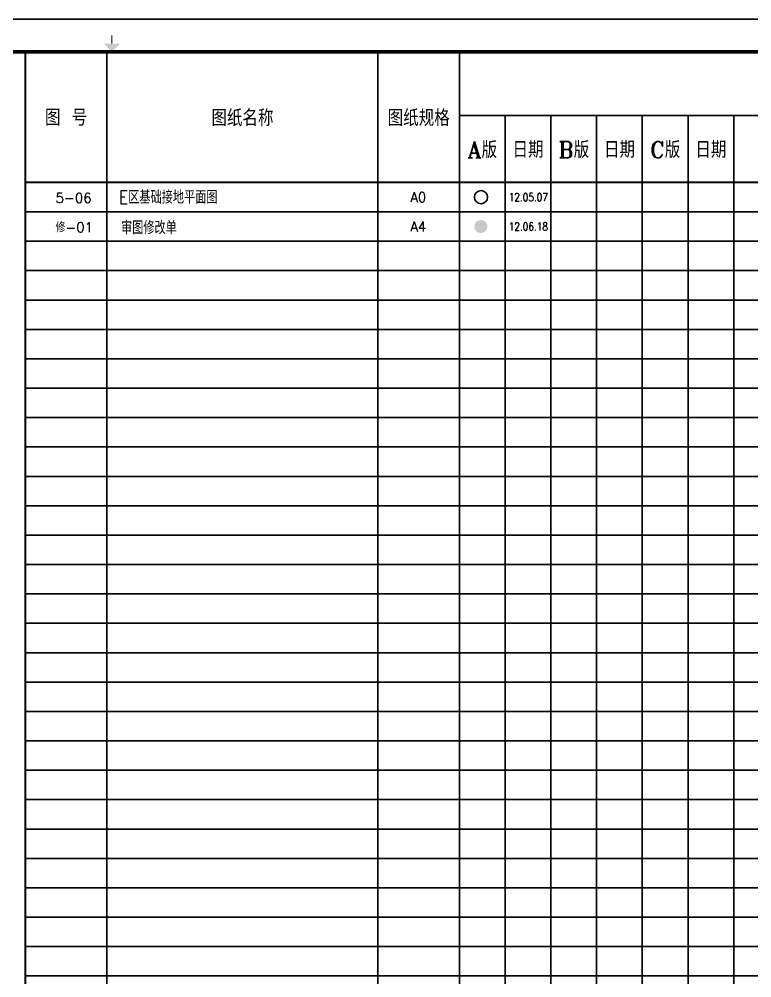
# Model space of a CAD drawing. Extents: x -336391 to 664021, y -458009 to -178412.
# Drawn here: x -156798 to -134353, y -332686 to -303329 of the extents above; entities that cross this region are included whole.
import ezdxf
from ezdxf.enums import TextEntityAlignment as Align

# ---------------------------------------------------------------- set-up
doc = ezdxf.new("R2010")
doc.units = 0
doc.header["$LTSCALE"] = 1000
doc.header["$MEASUREMENT"] = 0
doc.layers.get('0').update_dxf_attribs({"linetype": 'CONTINUOUS'})
doc.layers.add('图框', color=7, linetype='CONTINUOUS')
doc.styles.add('TKZ1', font='tjromant.shx', dxfattribs={"bigfont": 'tjhts.shx'})
doc.styles.add('TKZ2_tjkts.shx', font='tjromant.shx', dxfattribs={"bigfont": 'tjkts.shx'})

msp = doc.modelspace()

# ---------------------------------------------------------------- hatches: boundary and pattern name
at = {"layer": '图框'}
msp.add_hatch(color=256, dxfattribs=at).paths.add_polyline_path([(-142454.8, -309679.4, 1), (-142854.8, -309679.4, 1)])

# ---------------------------------------------------------------- linework, layer by layer
for p, q in [((-156607.7, -361729.4), (-156607.7, -304329.4)), ((-154107.7, -304329.4), (-154107.7, -346129.4)), ((-145807.7, -304329.4), (-145807.7, -346129.4)), ((-143307.7, -304329.4), (-143307.7, -346129.4)), ((-143307.7, -306279.4), (-120907.7, -306279.4)), ((-141907.7, -306279.4), (-141907.7, -346129.4)), ((-140507.7, -306279.4), (-140507.7, -346129.4)), ((-139107.7, -306279.4), (-139107.7, -346129.4)), ((-137707.7, -306279.4), (-137707.7, -346129.4)), ((-136307.7, -306279.4), (-136307.7, -346129.4)), ((-134907.7, -306279.4), (-134907.7, -346129.4)), ((-156607.7, -308329.4), (-120907.7, -308329.4)), ((-156607.7, -309229.4), (-120907.7, -309229.4)), ((-156607.7, -310129.4), (-120907.7, -310129.4)), ((-156607.7, -311029.4), (-120907.7, -311029.4)), ((-156607.7, -311929.4), (-120907.7, -311929.4)), ((-156607.7, -312829.4), (-120907.7, -312829.4)), ((-156607.7, -313729.4), (-120907.7, -313729.4)), ((-156607.7, -314629.4), (-120907.7, -314629.4)), ((-156607.7, -315529.4), (-120907.7, -315529.4)), ((-156607.7, -316429.4), (-120907.7, -316429.4)), ((-156607.7, -317329.4), (-120907.7, -317329.4)), ((-156607.7, -318229.4), (-120907.7, -318229.4)), ((-156607.7, -319129.4), (-120907.7, -319129.4)), ((-156607.7, -320029.4), (-120907.7, -320029.4)), ((-156607.7, -320929.4), (-120907.7, -320929.4)), ((-156607.7, -321829.4), (-120907.7, -321829.4)), ((-156607.7, -322729.4), (-120907.7, -322729.4)), ((-156607.7, -323629.4), (-120907.7, -323629.4)), ((-156607.7, -324529.4), (-120907.7, -324529.4)), ((-156607.7, -325429.4), (-120907.7, -325429.4)), ((-156607.7, -326329.4), (-120907.7, -326329.4)), ((-156607.7, -327229.4), (-120907.7, -327229.4)), ((-156607.7, -328129.4), (-120907.7, -328129.4)), ((-156607.7, -329029.4), (-120907.7, -329029.4)), ((-156607.7, -329929.4), (-120907.7, -329929.4)), ((-156607.7, -330829.4), (-120907.7, -330829.4)), ((-156607.7, -331729.4), (-120907.7, -331729.4)), ((-156607.7, -332629.4), (-120907.7, -332629.4))]:
    msp.add_line(p, q)
at = {"const_width": 60}
for points in [[(-156607.7, -361729.4), (-156607.7, -304329.4)], [(-120907.7, -308329.4), (-156607.7, -308329.4)]]:
    msp.add_lwpolyline(points, dxfattribs=at)
msp.add_circle((-142649.5, -308780.4), 200)
at = {"layer": '图框'}
msp.add_line((-111907.7, -303329.4), (-196007.7, -303329.4), dxfattribs=at)
at = {"layer": '图框', "const_width": 30}
msp.add_lwpolyline([(-153957.7, -304079.4), (-153957.7, -303829.4)], dxfattribs=at)
at = {"layer": '图框', "const_width": 120}
msp.add_lwpolyline([(-112907.7, -304329.4), (-193507.7, -304329.4), (-193507.7, -361729.4), (-112907.7, -361729.4)], close=True, dxfattribs=at)
at = {"layer": '图框'}
msp.add_solid([(-154207.7, -304079.4), (-153707.7, -304079.4), (-153957.7, -304329.4)], dxfattribs=at)

# ---------------------------------------------------------------- texts
at = {"style": 'TKZ2_tjkts.shx'}
for s, p in [('图 号', (-155357.7, -306329.4)), ('图纸名称', (-149957.7, -306329.4)), ('图纸规格', (-144557.7, -306329.4)), ('A版', (-142607.7, -307304.4)), ('日期', (-141207.7, -307304.4)), ('B版', (-139807.7, -307304.4)), ('日期', (-138407.7, -307304.4)), ('C版', (-137007.7, -307304.4)), ('日期', (-135607.7, -307304.4))]:
    msp.add_text(s, height=500, dxfattribs=at).set_placement(p, align=Align.MIDDLE)
at = {"style": 'TKZ1', "width": 0.9}
msp.add_text('E区基础接地平面图', height=400, dxfattribs=at).set_placement((-153749.9, -308779.4), align=Align.MIDDLE_LEFT)
at = {"style": 'TKZ1'}
for s, p in [('5-06', (-155682.9, -308804.3)), ('修-01', (-155682.9, -309704.3))]:
    msp.add_text(s, height=300, dxfattribs=at).set_placement(p, align=Align.MIDDLE_LEFT)
for s, p in [('A0', (-144571.4, -308779.4)), ('A4', (-144571.4, -309679.4))]:
    msp.add_text(s, height=300, dxfattribs=at).set_placement(p, align=Align.MIDDLE_CENTER)
at = {"style": 'TKZ1', "width": 0.9}
msp.add_text('审图修改单', height=400, dxfattribs=at).set_placement((-152823.7, -309714.2), align=Align.MIDDLE_CENTER)
at = {"layer": '图框', "style": 'TKZ1', "width": 0.8}
for s, p in [('12.05.07', (-141200.7, -308779.4)), ('12.06.18', (-141200.7, -309679.4))]:
    msp.add_text(s, height=250, dxfattribs=at).set_placement(p, align=Align.MIDDLE)

doc.saveas('drawing.dxf')
